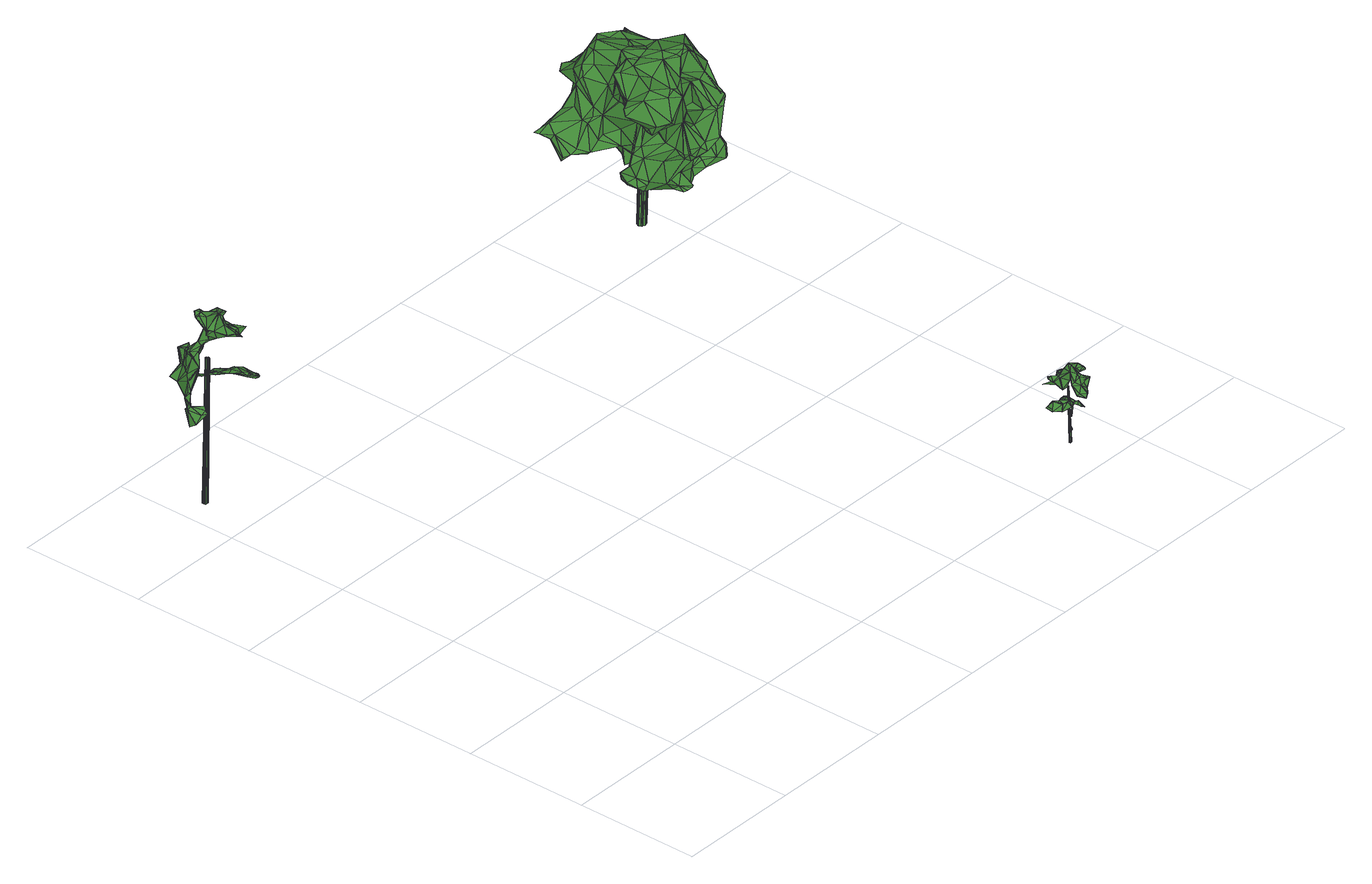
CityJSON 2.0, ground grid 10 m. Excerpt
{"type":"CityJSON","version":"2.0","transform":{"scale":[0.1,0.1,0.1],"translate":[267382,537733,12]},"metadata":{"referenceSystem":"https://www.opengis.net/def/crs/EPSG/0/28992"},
"CityObjects":{
"tree1":{"type":"SolitaryVegetationObject","attributes":{"gtid":199,"crown_width_m":4.49,"crown_median_z":24.77,"crown_r50_m":0.295,"crown_porosity":0.91,"trunk_H_m":11.96,"trunk_DBH_m":0.297,"trunk_radius_m":0.148,"trunk_base_height_m":12.81,"original_gtid":"220"},"geometry":[{"type":"MultiSurface","lod":"3","boundaries":[[[0,1,2]],[[3,4,5]],[[6,7,8]],[[9,10,11]],[[12,10,9]],[[13,14,15]],[[16,17,18]],[[16,19,20]],[[21,22,23]],[[23,24,21]],[[25,26,27]],[[25,28,26]],[[13,29,30]],[[21,31,32]],[[33,34,35]],[[27,36,37]],[[38,39,40]],[[41,42,43]],[[44,45,46]],[[20,47,17]],[[48,49,50]],[[48,50,51]],[[16,52,53]],[[54,25,36]],[[16,55,52]],[[4,3,56]],[[57,58,59]],[[60,38,40]],[[34,61,62]],[[9,63,12]],[[64,63,9]],[[65,54,66]],[[67,9,11]],[[37,36,58]],[[7,68,8]],[[20,17,16]],[[27,37,25]],[[69,60,40]],[[14,13,30]],[[70,71,72]],[[73,74,6]],[[60,75,76]],[[60,76,39]],[[38,60,39]],[[69,75,60]],[[4,56,77]],[[77,56,78]],[[48,19,16]],[[79,26,28]],[[28,80,79]],[[81,82,83]],[[84,85,22]],[[5,86,87]],[[88,89,55]],[[52,55,89]],[[20,19,48]],[[90,91,92]],[[93,91,90]],[[83,82,94]],[[79,74,73]],[[79,73,95]],[[12,96,97]],[[98,99,100]],[[101,91,102]],[[103,104,105]],[[106,107,76]],[[40,39,108]],[[74,79,109]],[[84,41,110]],[[57,37,58]],[[44,89,70]],[[88,70,89]],[[67,64,9]],[[2,111,112]],[[113,114,115]],[[107,67,11]],[[107,11,108]],[[112,1,116]],[[2,67,111]],[[111,67,107]],[[80,109,79]],[[103,117,118]],[[119,74,109]],[[0,50,120]],[[71,55,18]],[[71,18,17]],[[121,122,123]],[[5,86,3]],[[124,81,95]],[[124,95,73]],[[83,86,5]],[[125,126,127]],[[13,128,29]],[[118,29,128]],[[114,92,101]],[[114,101,115]],[[67,2,64]],[[66,129,122]],[[119,130,131]],[[4,77,5]],[[132,133,134]],[[120,50,51]],[[120,51,96]],[[135,72,136]],[[89,137,52]],[[55,16,18]],[[24,138,20]],[[3,86,139]],[[29,3,139]],[[140,62,136]],[[125,47,126]],[[136,72,140]],[[88,71,70]],[[88,55,71]],[[54,36,141]],[[31,21,84]],[[24,84,21]],[[135,45,44]],[[30,139,83]],[[30,29,139]],[[100,99,142]],[[103,141,104]],[[132,134,143]],[[2,142,0]],[[129,66,103]],[[92,114,90]],[[2,1,120]],[[144,62,140]],[[83,124,14]],[[56,105,78]],[[73,6,145]],[[83,139,86]],[[111,107,146]],[[111,146,112]],[[123,145,121]],[[86,147,148]],[[87,149,32]],[[58,32,149]],[[134,22,85]],[[129,103,128]],[[5,147,86]],[[68,7,119]],[[73,145,123]],[[109,121,119]],[[34,150,61]],[[76,11,106]],[[144,151,35]],[[140,151,144]],[[73,123,124]],[[109,130,66]],[[108,39,152]],[[35,137,33]],[[89,44,137]],[[53,48,16]],[[153,46,45]],[[128,15,129]],[[51,154,63]],[[51,63,96]],[[128,13,15]],[[41,24,42]],[[125,113,115]],[[69,40,10]],[[69,10,97]],[[12,97,10]],[[131,54,130]],[[80,130,109]],[[49,142,116]],[[132,23,133]],[[80,54,130]],[[80,28,54]],[[96,12,63]],[[148,147,59]],[[148,59,58]],[[109,119,130]],[[96,63,97]],[[134,133,22]],[[22,133,23]],[[14,129,15]],[[69,155,106]],[[72,71,137]],[[94,124,83]],[[156,36,26]],[[125,127,113]],[[127,114,113]],[[70,72,44]],[[71,125,115]],[[17,125,71]],[[47,125,17]],[[120,96,63]],[[120,63,64]],[[83,14,30]],[[95,157,79]],[[31,157,95]],[[58,84,22]],[[86,104,87]],[[66,122,109]],[[24,20,42]],[[26,36,27]],[[68,121,8]],[[119,121,68]],[[84,110,85]],[[95,158,87]],[[58,36,156]],[[103,66,141]],[[54,141,66]],[[97,63,155]],[[124,123,122]],[[106,11,69]],[[75,69,11]],[[49,50,0]],[[49,0,142]],[[37,57,25]],[[49,159,102]],[[100,112,98]],[[36,25,37]],[[120,1,0]],[[142,2,112]],[[142,112,100]],[[53,159,48]],[[49,48,159]],[[103,118,128]],[[160,138,23]],[[23,138,24]],[[28,25,54]],[[20,138,160]],[[42,48,161]],[[20,48,42]],[[72,137,151]],[[44,72,135]],[[71,53,137]],[[52,137,53]],[[84,24,41]],[[150,61,46]],[[158,95,81]],[[21,32,22]],[[5,158,83]],[[5,87,158]],[[81,83,158]],[[98,142,99]],[[97,155,69]],[[116,142,98]],[[112,116,98]],[[95,32,31]],[[95,87,32]],[[124,94,81]],[[151,137,35]],[[108,152,107]],[[103,105,117]],[[151,140,72]],[[159,115,102]],[[112,106,1]],[[79,157,26]],[[156,26,157]],[[121,109,122]],[[34,144,35]],[[34,62,144]],[[14,122,129]],[[14,124,122]],[[22,32,58]],[[77,147,5]],[[132,127,126]],[[104,58,105]],[[59,77,78]],[[51,50,116]],[[49,116,50]],[[76,107,152]],[[76,152,39]],[[7,6,119]],[[74,119,6]],[[3,105,56]],[[117,105,3]],[[136,62,162]],[[62,153,162]],[[57,105,58]],[[149,141,58]],[[132,160,23]],[[47,20,160]],[[71,163,53]],[[53,163,159]],[[71,115,163]],[[159,163,115]],[[136,162,135]],[[161,48,159]],[[161,159,102]],[[76,75,11]],[[64,2,120]],[[132,126,160]],[[143,127,132]],[[45,162,153]],[[135,162,45]],[[42,161,164]],[[165,164,161]],[[42,164,43]],[[84,157,31]],[[156,157,84]],[[29,117,3]],[[118,117,29]],[[147,77,59]],[[33,150,34]],[[46,153,61]],[[153,62,61]],[[137,61,33]],[[33,61,150]],[[137,44,61]],[[46,61,44]],[[86,148,104]],[[58,104,148]],[[82,81,94]],[[78,105,59]],[[57,59,105]],[[47,160,126]],[[115,101,102]],[[104,149,87]],[[149,104,141]],[[143,166,127]],[[127,166,114]],[[84,58,156]],[[165,102,164]],[[165,161,102]],[[85,110,164]],[[43,164,41]],[[41,164,110]],[[167,164,102]],[[85,164,167]],[[93,85,167]],[[116,1,51]],[[91,167,102]],[[90,166,167]],[[167,143,85]],[[154,1,106]],[[114,166,90]],[[106,146,107]],[[112,146,106]],[[85,143,134]],[[166,143,167]],[[167,93,90]],[[91,93,167]],[[10,40,75]],[[10,75,11]],[[154,51,1]],[[121,145,8]],[[6,8,145]],[[11,75,108]],[[106,155,154]],[[154,155,63]],[[65,66,130]],[[65,130,54]],[[101,92,91]],[[36,58,141]],[[25,57,58]],[[25,58,37]],[[108,75,40]],[[168,169,170]],[[168,170,171]],[[171,170,172]],[[171,172,173]],[[170,169,174]],[[170,174,172]],[[172,174,175]],[[172,175,173]],[[174,169,176]],[[174,176,175]],[[175,176,177]],[[175,177,173]],[[177,176,178]],[[177,178,173]],[[176,169,179]],[[176,179,178]],[[179,169,180]],[[179,180,178]],[[178,180,181]],[[178,181,173]],[[180,169,182]],[[180,182,181]],[[181,182,183]],[[181,183,173]],[[182,169,184]],[[182,184,183]],[[184,169,185]],[[184,185,183]],[[183,185,186]],[[183,186,173]],[[185,169,187]],[[185,187,186]],[[186,187,188]],[[186,188,173]],[[187,169,189]],[[187,189,188]],[[188,189,190]],[[188,190,173]],[[189,169,191]],[[189,191,190]],[[191,169,168]],[[191,168,190]],[[190,168,171]],[[190,171,173]]]}]},
"tree2":{"type":"SolitaryVegetationObject","attributes":{"gtid":484,"crown_width_m":3.08,"crown_median_z":18.21,"crown_r50_m":0.209,"crown_porosity":0.923,"trunk_H_m":4.67,"trunk_DBH_m":0.102,"trunk_radius_m":0.0508,"trunk_base_height_m":13.54,"original_gtid":"548"},"geometry":[{"type":"MultiSurface","lod":"3","boundaries":[[[192,193,194]],[[195,196,197]],[[198,199,200]],[[201,202,203]],[[197,204,195]],[[205,206,207]],[[197,196,208]],[[209,210,211]],[[212,213,214]],[[215,216,217]],[[218,219,220]],[[221,222,223]],[[223,193,224]],[[225,226,215]],[[227,228,229]],[[230,231,232]],[[233,234,235]],[[192,231,224]],[[236,237,194]],[[238,237,236]],[[239,240,241]],[[227,229,212]],[[227,212,214]],[[227,214,242]],[[243,244,245]],[[246,213,247]],[[248,249,250]],[[248,250,251]],[[240,252,232]],[[240,239,252]],[[221,253,235]],[[254,237,255]],[[211,256,209]],[[192,257,258]],[[259,258,257]],[[208,241,240]],[[236,194,221]],[[236,221,260]],[[228,212,229]],[[260,238,236]],[[261,215,262]],[[255,238,260]],[[233,235,254]],[[203,205,225]],[[263,246,264]],[[232,252,253]],[[265,266,267]],[[268,269,270]],[[220,219,271]],[[259,243,216]],[[228,213,212]],[[267,272,265]],[[237,273,194]],[[274,267,266]],[[241,275,202]],[[241,208,275]],[[276,277,250]],[[268,277,269]],[[250,277,268]],[[262,275,278]],[[196,278,275]],[[250,279,280]],[[249,280,279]],[[201,206,205]],[[242,244,252]],[[220,248,219]],[[233,254,255]],[[269,251,270]],[[281,251,269]],[[262,215,282]],[[254,273,237]],[[227,244,213]],[[238,255,237]],[[221,194,222]],[[220,283,284]],[[285,286,287]],[[286,266,265]],[[193,222,194]],[[235,253,252]],[[227,213,228]],[[246,217,216]],[[286,256,274]],[[288,274,256]],[[288,256,286]],[[211,286,256]],[[249,248,220]],[[289,290,291]],[[272,267,274]],[[292,241,202]],[[278,231,258]],[[283,276,250]],[[281,272,251]],[[242,214,244]],[[203,247,293]],[[203,293,292]],[[197,208,275]],[[203,294,247]],[[295,285,290]],[[274,251,272]],[[211,287,286]],[[256,272,209]],[[290,296,295]],[[224,193,192]],[[278,196,195]],[[296,219,295]],[[273,257,192]],[[296,297,287]],[[290,289,297]],[[193,223,222]],[[254,235,273]],[[246,264,217]],[[253,230,232]],[[192,194,273]],[[298,219,248]],[[299,215,217]],[[293,242,292]],[[250,268,279]],[[206,203,215]],[[282,215,203]],[[239,241,292]],[[291,297,289]],[[252,259,257]],[[285,287,291]],[[243,259,252]],[[244,243,252]],[[300,299,217]],[[252,257,235]],[[271,301,209]],[[213,244,293]],[[235,257,273]],[[296,210,219]],[[286,274,266]],[[240,275,208]],[[290,285,291]],[[221,234,260]],[[256,265,272]],[[286,265,256]],[[225,215,203]],[[205,207,225]],[[206,215,207]],[[262,203,202]],[[220,284,249]],[[213,293,247]],[[278,232,231]],[[252,292,242]],[[249,284,280]],[[284,250,280]],[[279,277,249]],[[209,281,271]],[[269,271,281]],[[245,213,246]],[[197,275,278]],[[240,278,275]],[[244,213,245]],[[214,213,244]],[[227,242,244]],[[293,244,242]],[[282,203,262]],[[272,281,209]],[[209,301,210]],[[276,271,269]],[[276,283,271]],[[262,259,261]],[[258,259,262]],[[262,278,258]],[[219,210,301]],[[219,301,271]],[[232,278,240]],[[195,204,278]],[[204,197,278]],[[277,270,251]],[[285,219,298]],[[275,262,202]],[[271,283,220]],[[295,219,285]],[[296,287,210]],[[201,203,206]],[[211,210,287]],[[284,283,250]],[[251,250,277]],[[249,277,250]],[[274,288,251]],[[223,230,221]],[[253,221,230]],[[285,288,286]],[[298,288,285]],[[258,231,192]],[[300,217,246]],[[230,223,231]],[[224,231,223]],[[252,239,292]],[[292,201,203]],[[292,202,201]],[[298,248,251]],[[205,203,201]],[[221,235,234]],[[259,216,261]],[[243,245,216]],[[298,251,288]],[[255,234,233]],[[255,260,234]],[[246,216,245]],[[300,215,226]],[[287,297,291]],[[296,290,297]],[[226,225,207]],[[226,207,300]],[[208,196,275]],[[215,299,207]],[[215,261,216]],[[302,279,303]],[[303,279,268]],[[302,277,279]],[[203,215,294]],[[247,215,246]],[[294,215,247]],[[302,270,277]],[[302,303,270]],[[246,215,300]],[[303,268,270]],[[300,207,299]],[[276,269,277]],[[304,305,306]],[[305,307,306]],[[307,305,308]],[[307,308,306]],[[306,308,309]],[[308,305,310]],[[308,310,309]],[[309,310,304]],[[309,304,306]],[[310,305,304]]]}]},
"tree3":{"type":"SolitaryVegetationObject","attributes":{"gtid":201,"crown_width_m":11.77,"crown_median_z":22.14,"crown_r50_m":0.473,"crown_porosity":0.899,"trunk_H_m":8.33,"trunk_DBH_m":0.664,"trunk_radius_m":0.332,"trunk_base_height_m":13.81,"original_gtid":"222"},"geometry":[{"type":"MultiSurface","lod":"3","boundaries":[[[311,312,313]],[[314,315,316]],[[317,318,319]],[[320,321,322]],[[323,324,325]],[[326,327,328]],[[329,330,331]],[[332,333,334]],[[335,336,337]],[[338,326,339]],[[340,316,341]],[[342,343,344]],[[345,346,347]],[[348,349,321]],[[350,351,352]],[[353,354,355]],[[356,357,358]],[[359,360,350]],[[351,350,360]],[[361,362,363]],[[364,365,366]],[[367,368,369]],[[367,369,370]],[[371,372,373]],[[317,319,374]],[[375,376,377]],[[378,379,380]],[[321,381,322]],[[325,382,323]],[[383,384,330]],[[333,385,386]],[[332,385,333]],[[387,316,340]],[[381,321,349]],[[348,321,388]],[[389,390,391]],[[392,393,394]],[[395,330,396]],[[329,396,330]],[[315,314,353]],[[336,332,397]],[[330,398,331]],[[329,331,398]],[[399,400,401]],[[402,403,404]],[[381,405,322]],[[406,407,408]],[[409,357,410]],[[411,412,413]],[[414,415,416]],[[387,353,314]],[[328,417,326]],[[418,419,420]],[[421,422,343]],[[423,343,422]],[[423,422,421]],[[424,425,426]],[[340,427,385]],[[428,429,430]],[[431,432,433]],[[314,316,387]],[[341,427,340]],[[346,434,435]],[[347,346,435]],[[436,437,438]],[[439,440,441]],[[442,356,443]],[[444,445,446]],[[447,448,408]],[[406,449,407]],[[450,451,448]],[[452,453,454]],[[455,456,457]],[[345,455,457]],[[458,459,460]],[[461,398,462]],[[463,425,464]],[[405,465,322]],[[466,467,468]],[[469,470,471]],[[467,445,472]],[[312,353,355]],[[473,474,475]],[[457,346,345]],[[476,477,451]],[[332,336,478]],[[447,326,448]],[[479,340,332]],[[385,332,340]],[[315,341,316]],[[480,413,481]],[[371,373,482]],[[483,484,485]],[[318,317,486]],[[318,486,487]],[[488,384,489]],[[490,491,492]],[[493,494,495]],[[465,355,354]],[[387,340,479]],[[341,496,427]],[[497,498,499]],[[387,500,421]],[[501,498,497]],[[317,502,486]],[[465,405,355]],[[405,312,355]],[[503,504,505]],[[506,507,508]],[[385,427,386]],[[386,427,496]],[[344,423,509]],[[510,511,512]],[[344,509,513]],[[514,472,515]],[[516,517,349]],[[338,339,518]],[[487,486,519]],[[416,498,414]],[[520,383,521]],[[395,521,383]],[[464,425,522]],[[523,419,418]],[[524,525,461]],[[526,527,411]],[[435,481,528]],[[529,530,474]],[[531,390,389]],[[360,514,443]],[[532,533,401]],[[534,535,536]],[[537,336,538]],[[337,336,537]],[[539,540,541]],[[505,542,429]],[[429,542,430]],[[401,400,543]],[[329,544,396]],[[402,404,545]],[[418,409,523]],[[543,510,546]],[[324,323,547]],[[548,351,420]],[[338,448,326]],[[549,407,449]],[[471,493,550]],[[551,552,367]],[[368,367,552]],[[433,553,431]],[[431,553,432]],[[388,554,348]],[[337,537,555]],[[504,556,557]],[[558,557,556]],[[497,499,559]],[[413,480,560]],[[505,561,503]],[[496,456,455]],[[534,536,393]],[[472,468,467]],[[562,441,563]],[[377,379,564]],[[436,565,437]],[[566,565,436]],[[567,568,569]],[[315,311,341]],[[442,553,433]],[[473,542,570]],[[571,366,365]],[[410,523,409]],[[572,335,337]],[[572,573,335]],[[382,574,323]],[[358,357,418]],[[418,357,409]],[[451,450,476]],[[315,312,311]],[[486,502,519]],[[575,460,576]],[[498,501,414]],[[575,577,545]],[[357,578,579]],[[363,362,516]],[[347,580,496]],[[581,580,347]],[[569,582,583]],[[423,583,582]],[[584,585,450]],[[586,587,588]],[[312,315,353]],[[589,481,435]],[[444,590,372]],[[444,372,591]],[[569,568,582]],[[592,593,518]],[[594,368,552]],[[515,443,514]],[[442,443,515]],[[595,570,542]],[[595,542,505]],[[378,596,564]],[[544,525,521]],[[483,485,519]],[[528,337,435]],[[597,598,596]],[[579,452,410]],[[551,599,319]],[[478,600,601]],[[334,397,332]],[[602,397,334]],[[311,313,456]],[[603,456,313]],[[455,345,347]],[[330,395,383]],[[604,605,446]],[[604,446,466]],[[560,452,606]],[[579,606,452]],[[607,570,504]],[[455,347,496]],[[417,328,608]],[[608,522,425]],[[609,610,611]],[[547,522,608]],[[549,449,406]],[[495,469,557]],[[571,492,491]],[[514,359,612]],[[612,359,512]],[[476,450,585]],[[613,597,378]],[[375,548,454]],[[573,614,615]],[[512,511,612]],[[547,328,324]],[[608,328,547]],[[519,616,483]],[[430,617,428]],[[473,570,607]],[[618,320,354]],[[619,373,620]],[[619,495,373]],[[452,454,410]],[[548,352,351]],[[463,464,469]],[[463,469,471]],[[382,332,478]],[[332,382,479]],[[444,446,605]],[[601,600,621]],[[458,460,575]],[[566,559,499]],[[501,441,414]],[[622,623,576]],[[624,625,484]],[[626,627,628]],[[629,628,627]],[[547,539,522]],[[583,500,406]],[[583,406,408]],[[597,596,378]],[[622,463,623]],[[319,599,374]],[[502,374,599]],[[479,549,500]],[[406,500,549]],[[360,443,356]],[[347,435,581]],[[563,630,562]],[[631,382,325]],[[584,338,518]],[[605,620,590]],[[366,380,364]],[[346,365,364]],[[548,420,419]],[[329,398,461]],[[632,504,469]],[[633,504,632]],[[634,571,365]],[[623,575,576]],[[555,333,581]],[[555,581,435]],[[518,593,584]],[[591,372,598]],[[365,346,507]],[[457,507,346]],[[545,577,402]],[[420,358,418]],[[609,571,634]],[[492,571,609]],[[635,545,404]],[[351,358,420]],[[360,358,351]],[[612,636,514]],[[577,403,402]],[[637,507,506]],[[638,637,506]],[[577,575,623]],[[322,354,320]],[[465,354,322]],[[349,517,381]],[[491,552,551]],[[639,381,517]],[[621,640,641]],[[482,373,557]],[[369,587,370]],[[491,642,643]],[[543,643,642]],[[644,645,554]],[[341,311,496]],[[597,613,399]],[[594,552,490]],[[643,646,378]],[[543,378,646]],[[543,646,643]],[[374,502,317]],[[493,470,494]],[[471,470,493]],[[543,400,613]],[[464,632,469]],[[568,647,648]],[[491,649,571]],[[403,577,623]],[[426,650,438]],[[438,650,651]],[[523,410,454]],[[387,421,353]],[[549,479,407]],[[566,436,617]],[[569,652,653]],[[451,653,652]],[[471,623,463]],[[403,623,471]],[[528,572,337]],[[564,615,614]],[[547,323,574]],[[378,564,379]],[[514,636,472]],[[401,375,532]],[[377,532,375]],[[450,338,584]],[[448,338,450]],[[389,535,531]],[[515,472,445]],[[551,624,468]],[[410,357,579]],[[602,538,336]],[[635,404,403]],[[318,487,625]],[[318,625,319]],[[380,649,643]],[[423,582,509]],[[437,565,593]],[[557,373,495]],[[592,437,593]],[[654,437,592]],[[655,573,656]],[[468,636,551]],[[657,510,543]],[[484,483,658]],[[377,380,379]],[[311,456,496]],[[634,507,637]],[[380,643,378]],[[639,517,361]],[[393,659,394]],[[660,394,659]],[[661,439,559]],[[629,627,563]],[[630,563,627]],[[526,411,560]],[[619,662,493]],[[496,580,386]],[[581,386,580]],[[432,553,663]],[[477,653,451]],[[639,588,664]],[[664,405,639]],[[654,665,417]],[[342,344,513]],[[666,377,376]],[[645,667,668]],[[504,669,469]],[[560,606,670]],[[671,600,478]],[[624,658,468]],[[504,570,595]],[[598,372,371]],[[672,440,439]],[[524,461,673]],[[626,535,416]],[[495,494,469]],[[645,586,363]],[[554,645,363]],[[618,343,342]],[[597,674,663]],[[426,540,650]],[[462,330,384]],[[462,384,488]],[[536,535,389]],[[531,626,675]],[[534,476,585]],[[436,438,651]],[[551,319,624]],[[676,633,622]],[[463,622,633]],[[674,597,399]],[[674,399,401]],[[671,677,678]],[[467,466,445]],[[591,515,445]],[[543,613,378]],[[619,620,604]],[[619,604,474]],[[445,444,591]],[[474,604,529]],[[575,550,458]],[[415,414,562]],[[439,441,501]],[[464,522,679]],[[563,440,629]],[[584,565,585]],[[660,529,466]],[[609,611,492]],[[639,405,381]],[[490,552,491]],[[664,594,490]],[[598,597,591]],[[663,591,597]],[[505,504,595]],[[493,495,619]],[[680,620,373]],[[453,560,480]],[[615,561,505]],[[454,419,523]],[[564,532,377]],[[590,444,605]],[[681,326,417]],[[620,605,604]],[[531,535,626]],[[682,683,684]],[[380,377,666]],[[380,666,364]],[[644,394,685]],[[671,678,686]],[[626,416,630]],[[375,687,548]],[[399,613,400]],[[566,617,661]],[[473,607,662]],[[688,609,634]],[[654,424,437]],[[540,689,690]],[[330,462,398]],[[557,489,482]],[[488,489,557]],[[482,489,520]],[[329,461,544]],[[505,656,615]],[[691,510,512]],[[361,517,362]],[[657,543,642]],[[588,639,361]],[[369,368,594]],[[369,594,664]],[[599,367,370]],[[551,367,599]],[[407,692,408]],[[428,693,651]],[[651,650,428]],[[664,490,611]],[[361,586,588]],[[361,363,586]],[[506,694,695]],[[527,614,572]],[[572,528,527]],[[504,557,669]],[[482,520,371]],[[321,513,388]],[[509,648,513]],[[513,648,554]],[[513,554,388]],[[554,696,644]],[[502,599,370]],[[413,528,481]],[[360,356,358]],[[491,643,649]],[[697,326,447]],[[473,662,474]],[[544,461,525]],[[560,670,526]],[[419,454,548]],[[432,578,433]],[[630,627,626]],[[574,656,690]],[[574,382,478]],[[506,603,694]],[[520,521,524]],[[698,530,390]],[[503,524,673]],[[392,394,696]],[[579,533,606]],[[534,477,476]],[[691,546,510]],[[661,617,699]],[[342,513,320]],[[321,320,513]],[[441,562,414]],[[411,413,560]],[[382,631,407]],[[382,407,479]],[[499,498,585]],[[700,671,478]],[[644,696,394]],[[701,641,640]],[[701,640,686]],[[469,669,557]],[[618,354,353]],[[352,548,687]],[[574,690,689]],[[428,617,693]],[[416,415,630]],[[562,630,415]],[[503,556,504]],[[673,556,503]],[[498,702,585]],[[666,376,364]],[[362,517,516]],[[466,446,445]],[[525,524,521]],[[681,417,665]],[[550,493,458]],[[700,703,641]],[[700,704,703]],[[313,705,603]],[[468,658,466]],[[453,375,454]],[[596,598,615]],[[596,615,564]],[[593,565,584]],[[631,325,706]],[[529,707,391]],[[479,500,387]],[[474,662,619]],[[708,534,393]],[[708,393,568]],[[477,534,708]],[[709,631,706]],[[567,708,568]],[[393,536,389]],[[363,710,554]],[[554,710,348]],[[569,708,567]],[[693,617,651]],[[436,651,617]],[[540,547,689]],[[648,696,554]],[[434,376,375]],[[456,508,457]],[[607,711,662]],[[364,376,346]],[[434,346,376]],[[499,585,565]],[[566,499,565]],[[564,614,481]],[[564,481,532]],[[601,574,478]],[[390,530,529]],[[453,480,375]],[[704,655,621]],[[501,497,559]],[[550,575,712]],[[335,700,336]],[[478,336,700]],[[635,712,545]],[[550,712,635]],[[692,697,713]],[[705,638,714]],[[709,697,631]],[[709,713,697]],[[618,342,320]],[[691,359,546]],[[543,546,359]],[[590,620,680]],[[686,621,600]],[[686,600,671]],[[392,647,393]],[[393,647,568]],[[336,397,602]],[[430,699,617]],[[407,631,692]],[[447,692,631]],[[408,692,447]],[[614,573,572]],[[686,640,621]],[[425,417,608]],[[493,459,458]],[[650,505,428]],[[505,429,428]],[[592,665,654]],[[542,715,430]],[[473,715,542]],[[681,665,339]],[[676,662,711]],[[452,560,453]],[[660,466,716]],[[660,716,529]],[[504,711,607]],[[506,508,603]],[[603,508,456]],[[396,544,395]],[[395,544,521]],[[520,384,383]],[[489,384,520]],[[667,682,684]],[[688,638,717]],[[356,578,357]],[[492,611,490]],[[718,578,432]],[[432,663,718]],[[698,675,440]],[[698,440,672]],[[718,579,578]],[[433,578,442]],[[356,442,578]],[[634,365,507]],[[366,649,380]],[[649,366,571]],[[386,581,333]],[[660,683,682]],[[660,716,683]],[[684,683,716]],[[391,390,529]],[[682,394,660]],[[634,719,688]],[[557,558,488]],[[423,421,583]],[[500,583,421]],[[426,679,541]],[[540,426,541]],[[514,360,359]],[[539,541,679]],[[512,359,691]],[[539,679,522]],[[411,527,412]],[[371,520,503]],[[371,503,598]],[[503,520,524]],[[313,312,705]],[[556,673,558]],[[393,391,707]],[[393,707,659]],[[659,707,529]],[[408,448,652]],[[638,688,637]],[[661,559,566]],[[515,553,442]],[[591,553,515]],[[663,553,591]],[[391,393,389]],[[622,459,662]],[[460,459,622]],[[424,426,438]],[[319,625,624]],[[424,654,425]],[[654,417,425]],[[508,507,457]],[[551,510,657]],[[629,440,675]],[[401,687,375]],[[606,533,532]],[[585,535,534]],[[526,614,527]],[[527,413,412]],[[448,451,652]],[[717,664,688]],[[717,638,664]],[[405,664,638]],[[547,540,539]],[[551,657,642]],[[491,551,642]],[[664,611,610]],[[392,696,647]],[[325,324,706]],[[684,716,483]],[[370,667,684]],[[676,711,633]],[[349,710,516]],[[348,710,349]],[[511,636,612]],[[505,540,690]],[[650,540,505]],[[484,658,624]],[[606,481,670]],[[532,481,606]],[[716,466,658]],[[716,658,483]],[[711,504,633]],[[464,463,632]],[[720,641,704]],[[704,641,703]],[[648,582,568]],[[648,509,582]],[[585,702,535]],[[416,535,702]],[[498,416,702]],[[574,689,547]],[[474,715,475]],[[473,475,715]],[[720,704,621]],[[573,615,656]],[[477,708,653]],[[603,695,694]],[[690,656,505]],[[681,339,326]],[[529,604,466]],[[462,384,461]],[[671,700,641]],[[671,641,677]],[[588,587,664]],[[705,714,603]],[[720,621,641]],[[686,678,701]],[[405,705,312]],[[638,705,405]],[[648,647,696]],[[598,561,615]],[[503,561,598]],[[527,528,413]],[[573,655,335]],[[510,636,511]],[[551,636,510]],[[700,335,655]],[[621,655,601]],[[700,655,704]],[[601,656,574]],[[655,656,601]],[[472,636,468]],[[493,662,459]],[[583,652,569]],[[408,652,583]],[[679,426,425]],[[424,438,437]],[[324,328,721]],[[328,713,721]],[[709,721,713]],[[709,706,721]],[[706,324,721]],[[631,697,447]],[[635,403,471]],[[471,550,635]],[[676,622,662]],[[390,675,698]],[[390,531,675]],[[333,555,537]],[[628,675,626]],[[334,333,537]],[[687,350,352]],[[401,350,687]],[[543,350,401]],[[543,359,350]],[[501,559,439]],[[688,610,609]],[[664,610,688]],[[464,679,463]],[[679,425,463]],[[633,632,463]],[[569,653,708]],[[678,677,722]],[[678,722,701]],[[641,722,677]],[[701,722,641]],[[555,723,337]],[[337,723,435]],[[555,435,723]],[[373,372,680]],[[590,680,372]],[[518,339,665]],[[518,665,592]],[[460,622,576]],[[434,589,435]],[[375,589,434]],[[614,526,670]],[[667,685,682]],[[682,685,394]],[[664,587,369]],[[506,714,638]],[[695,714,506]],[[695,603,714]],[[334,538,602]],[[334,537,538]],[[628,629,675]],[[519,485,487]],[[692,327,697]],[[326,697,327]],[[545,712,575]],[[685,667,645]],[[685,645,644]],[[516,710,363]],[[718,533,579]],[[718,663,533]],[[674,533,663]],[[674,401,533]],[[659,529,660]],[[637,688,719]],[[637,719,634]],[[715,474,699]],[[715,699,430]],[[684,616,370]],[[483,616,684]],[[502,370,616]],[[502,616,519]],[[439,661,672]],[[698,672,661]],[[328,724,713]],[[327,724,328]],[[441,440,563]],[[645,587,586]],[[645,668,587]],[[667,587,668]],[[370,587,667]],[[469,494,470]],[[485,484,625]],[[485,625,487]],[[423,344,343]],[[421,343,353]],[[353,343,618]],[[699,474,530]],[[699,530,661]],[[661,530,698]],[[692,724,327]],[[713,724,692]],[[670,481,614]],[[375,481,589]],[[480,481,375]],[[488,558,384]],[[673,384,558]],[[461,384,673]],[[725,726,727]],[[725,727,728]],[[728,727,729]],[[728,729,730]],[[727,726,731]],[[727,731,729]],[[729,731,732]],[[729,732,730]],[[731,726,733]],[[731,733,732]],[[732,733,734]],[[732,734,730]],[[733,726,735]],[[733,735,734]],[[735,726,736]],[[735,736,734]],[[734,736,737]],[[734,737,730]],[[737,736,738]],[[737,738,730]],[[736,726,739]],[[736,739,738]],[[738,739,740]],[[738,740,730]],[[739,726,741]],[[739,741,740]],[[740,741,742]],[[740,742,730]],[[741,726,743]],[[741,743,742]],[[743,726,744]],[[743,744,742]],[[742,744,745]],[[742,745,730]],[[744,726,746]],[[744,746,745]],[[745,746,747]],[[745,747,730]],[[747,746,748]],[[747,748,730]],[[746,726,749]],[[746,749,748]],[[748,749,750]],[[748,750,730]],[[749,726,751]],[[749,751,750]],[[751,726,752]],[[751,752,750]],[[750,752,753]],[[750,753,730]],[[752,726,754]],[[752,754,753]],[[753,754,755]],[[753,755,730]],[[754,726,756]],[[754,756,755]],[[755,756,757]],[[755,757,730]],[[757,756,758]],[[757,758,730]],[[756,726,759]],[[756,759,758]],[[758,759,760]],[[758,760,730]],[[759,726,761]],[[759,761,760]],[[760,761,762]],[[760,762,730]],[[761,726,763]],[[761,763,762]],[[762,763,764]],[[762,764,730]],[[763,726,765]],[[763,765,764]],[[764,765,766]],[[764,766,730]],[[765,726,725]],[[765,725,766]],[[766,725,728]],[[766,728,730]]]}]}
},
"vertices":[
[30,441,114],[31,436,115],[37,433,116],[23,447,164],[22,451,164],[18,448,162],[26,417,155],[28,414,155],[26,416,156],[36,420,119],[37,417,117],[41,418,117],[31,419,121],[29,431,169],[26,433,167],[30,430,168],[6,442,108],[8,446,115],[5,443,108],[9,445,115],[13,440,126],[20,444,139],[21,448,140],[14,450,134],[17,444,136],[41,448,151],[38,439,145],[38,446,147],[41,435,147],[27,436,167],[26,434,167],[23,440,143],[23,440,144],[16,437,90],[16,437,89],[19,440,91],[35,444,147],[36,448,148],[46,414,112],[47,416,114],[46,413,114],[25,448,131],[18,446,129],[22,448,130],[8,446,91],[5,442,80],[4,435,85],[11,449,118],[18,445,116],[24,447,110],[26,440,115],[26,436,115],[5,442,100],[9,445,104],[40,434,151],[3,444,104],[25,450,164],[31,451,150],[30,449,149],[25,450,163],[44,415,112],[12,437,88],[20,446,84],[31,428,117],[36,430,117],[37,431,151],[32,432,156],[42,430,116],[28,416,155],[37,417,116],[7,448,100],[8,449,101],[11,449,90],[24,424,153],[27,422,154],[43,417,115],[45,418,114],[22,452,163],[26,450,163],[31,433,148],[37,429,151],[11,432,157],[12,433,158],[15,435,158],[25,446,137],[23,457,131],[21,447,162],[20,439,153],[4,444,102],[5,443,100],[21,466,128],[24,463,128],[25,463,116],[28,462,130],[15,432,159],[21,431,150],[25,429,120],[30,418,121],[39,443,109],[38,445,108],[39,443,111],[21,460,117],[21,457,118],[29,443,163],[24,443,160],[26,447,163],[37,430,113],[46,428,115],[44,418,116],[35,426,152],[26,448,132],[41,432,116],[39,438,112],[11,465,109],[19,462,117],[15,460,105],[30,440,114],[28,443,164],[31,439,167],[29,417,155],[29,436,116],[27,419,156],[29,431,157],[24,424,154],[18,431,157],[13,460,106],[13,452,118],[17,458,119],[31,437,167],[30,433,163],[38,426,152],[42,422,153],[16,454,131],[16,454,132],[21,456,132],[11,451,88],[16,452,86],[10,445,93],[14,446,131],[24,443,161],[18,447,87],[31,438,153],[34,444,113],[21,460,129],[24,444,83],[26,418,156],[41,432,115],[22,451,163],[25,446,162],[28,441,147],[15,434,89],[17,444,89],[45,418,115],[8,439,85],[32,429,116],[36,420,118],[32,442,146],[28,437,146],[18,438,154],[18,448,113],[14,447,131],[15,450,118],[14,450,86],[8,446,104],[22,452,129],[16,453,118],[21,465,128],[24,460,129],[24,442,8],[22,442,8],[24,443,8],[25,441,128],[25,442,128],[23,441,128],[24,444,8],[24,442,128],[23,444,8],[24,443,128],[23,443,128],[22,444,8],[21,444,8],[22,442,128],[21,443,8],[22,441,128],[21,442,8],[21,441,8],[22,440,128],[22,441,8],[23,440,128],[23,441,8],[24,440,128],[24,441,8],
[460,16,70],[461,13,73],[458,13,66],[468,23,72],[468,25,73],[468,25,74],[455,24,28],[455,24,29],[455,25,31],[459,37,71],[459,33,72],[459,36,70],[468,23,73],[458,40,69],[460,39,67],[460,42,65],[467,29,75],[460,33,49],[463,28,46],[462,33,48],[440,33,74],[444,34,72],[441,29,72],[455,35,62],[451,29,61],[453,36,61],[456,25,38],[461,28,45],[456,25,46],[452,13,71],[457,16,71],[457,12,75],[461,13,74],[458,39,69],[459,39,67],[444,34,74],[442,35,74],[441,34,74],[457,19,73],[459,19,74],[457,21,75],[446,12,66],[449,12,66],[449,19,70],[455,10,65],[452,12,63],[453,9,63],[459,31,78],[460,29,77],[460,31,78],[447,29,75],[452,32,69],[447,29,73],[451,32,70],[449,37,66],[450,36,69],[456,30,47],[449,27,45],[451,29,49],[456,34,45],[454,25,76],[451,18,72],[448,13,64],[451,8,63],[463,36,47],[454,21,71],[460,26,70],[455,26,68],[453,8,66],[454,28,62],[463,30,69],[446,43,62],[447,43,62],[464,39,45],[463,39,44],[461,39,45],[448,35,50],[452,33,50],[450,37,49],[456,27,51],[461,38,46],[453,15,65],[459,39,44],[463,28,73],[452,29,49],[451,33,49],[463,25,71],[444,32,45],[448,27,46],[458,33,48],[458,32,70],[454,27,50],[448,27,45],[466,30,43],[465,35,45],[466,30,44],[462,33,47],[472,27,37],[467,25,41],[471,29,37],[457,33,74],[451,33,70],[452,34,63],[464,26,43],[465,27,46],[468,25,41],[461,29,46],[454,38,61],[454,39,61],[461,28,46],[448,35,49],[445,39,45],[456,28,62],[458,28,15],[455,28,62],[457,28,15],[457,27,15],[455,27,62],[458,27,15],
[483,401,149],[479,398,148],[482,401,146],[486,407,160],[488,405,158],[494,408,160],[421,388,90],[420,396,90],[426,386,86],[445,397,155],[436,395,152],[453,387,149],[511,457,139],[507,471,143],[506,463,144],[477,476,142],[475,468,142],[493,470,125],[522,462,83],[516,465,81],[516,466,81],[516,425,154],[521,412,136],[521,426,134],[498,424,126],[514,430,132],[507,419,113],[464,480,134],[466,486,131],[500,412,160],[498,407,158],[452,413,157],[458,423,158],[448,426,156],[514,387,120],[508,383,117],[516,392,119],[425,402,141],[438,385,133],[490,397,68],[498,391,67],[498,394,72],[474,409,161],[461,392,151],[466,390,149],[505,409,66],[511,398,69],[508,396,68],[474,385,66],[490,395,62],[443,388,126],[439,389,125],[439,394,125],[498,380,96],[494,375,101],[495,378,98],[454,392,94],[457,380,103],[460,386,104],[442,400,99],[486,442,81],[473,439,71],[474,444,75],[427,384,91],[507,404,91],[499,387,99],[495,394,103],[471,402,98],[488,399,107],[483,383,97],[446,378,136],[503,442,148],[517,458,83],[506,459,84],[510,414,152],[520,408,137],[480,415,163],[428,406,144],[438,447,110],[431,439,93],[442,441,97],[452,429,129],[448,442,114],[459,420,112],[522,459,81],[523,460,82],[518,429,134],[515,466,83],[485,413,68],[488,402,67],[497,400,75],[463,486,68],[464,483,71],[463,486,67],[465,384,145],[477,443,156],[487,452,153],[468,464,157],[516,393,72],[514,396,72],[519,424,98],[520,424,99],[520,423,99],[423,477,101],[415,476,102],[423,469,109],[479,483,120],[515,386,70],[519,391,76],[514,386,69],[469,426,158],[467,426,157],[462,432,158],[476,481,119],[490,481,111],[489,469,117],[506,408,151],[472,449,117],[473,445,117],[457,440,109],[506,424,65],[506,424,66],[506,418,64],[501,391,103],[514,399,115],[470,470,123],[471,484,122],[474,471,121],[436,463,96],[423,454,89],[431,474,98],[496,415,64],[488,403,66],[474,425,73],[478,419,72],[474,424,75],[480,474,152],[466,470,150],[482,443,154],[451,471,139],[451,463,146],[516,403,87],[520,404,90],[518,401,87],[515,388,121],[500,398,136],[503,384,119],[455,469,71],[460,465,76],[459,471,76],[511,458,87],[512,463,84],[474,474,95],[475,474,95],[461,389,151],[458,409,81],[458,403,76],[448,398,71],[475,467,91],[462,469,78],[465,476,73],[464,395,71],[469,454,90],[454,439,91],[454,438,91],[447,463,135],[448,460,138],[499,435,146],[495,432,157],[518,414,94],[513,417,98],[495,449,82],[433,406,93],[431,402,90],[425,406,90],[418,395,93],[423,404,90],[502,459,84],[502,457,83],[459,373,105],[462,374,98],[463,370,102],[460,464,75],[463,461,82],[466,456,84],[505,398,140],[441,471,108],[441,473,110],[446,471,111],[478,427,160],[433,475,99],[426,393,94],[491,447,84],[478,460,94],[481,437,107],[497,392,115],[501,383,117],[500,387,119],[445,430,155],[465,387,70],[466,384,66],[469,383,66],[436,410,145],[470,391,69],[486,411,66],[438,389,125],[446,381,133],[461,490,130],[423,405,95],[506,442,84],[510,445,87],[496,473,109],[520,391,76],[504,450,90],[508,449,90],[516,419,96],[516,424,101],[509,419,109],[452,429,92],[437,442,93],[426,447,95],[506,408,92],[503,404,74],[451,453,115],[439,453,110],[443,447,113],[516,423,135],[521,429,132],[496,467,109],[489,457,116],[496,467,110],[475,434,94],[473,392,75],[512,450,90],[460,485,68],[474,382,68],[500,465,123],[506,388,73],[486,435,155],[456,469,68],[450,386,80],[459,377,100],[495,417,65],[441,411,133],[514,412,135],[495,454,85],[495,455,84],[499,457,85],[439,465,99],[522,414,91],[478,433,96],[422,474,100],[418,464,100],[493,416,101],[457,475,127],[450,466,113],[460,437,137],[451,435,131],[463,442,147],[473,456,92],[480,374,97],[507,426,107],[501,427,107],[505,452,133],[453,479,74],[460,473,77],[463,484,71],[506,412,66],[507,403,73],[514,410,136],[520,409,137],[456,434,150],[468,442,158],[454,486,129],[447,465,130],[454,403,125],[460,395,105],[455,389,129],[502,407,107],[465,436,69],[483,420,70],[473,493,123],[459,488,127],[458,377,104],[485,445,83],[471,420,90],[481,418,73],[483,434,83],[430,385,92],[488,443,149],[491,454,131],[521,430,132],[495,402,135],[461,435,88],[461,433,70],[509,408,91],[470,458,93],[491,479,112],[477,378,100],[461,380,104],[462,374,102],[466,385,66],[468,400,76],[511,421,101],[490,426,101],[435,406,94],[453,456,113],[461,408,153],[465,452,84],[468,441,72],[476,446,129],[461,469,78],[462,476,75],[435,398,90],[425,399,90],[419,461,104],[418,463,100],[418,453,89],[418,454,86],[416,472,102],[492,463,153],[475,472,95],[473,466,94],[483,379,101],[459,478,70],[462,390,68],[488,393,107],[475,389,126],[451,380,131],[462,436,140],[469,419,132],[462,386,97],[474,384,98],[452,413,124],[454,406,124],[464,395,96],[451,430,129],[449,427,138],[480,376,96],[483,455,119],[472,464,124],[462,462,153],[459,459,143],[478,488,117],[491,436,118],[493,441,115],[460,395,78],[439,402,92],[458,434,101],[451,417,99],[441,455,99],[462,458,85],[493,416,67],[466,385,123],[473,492,123],[497,384,98],[450,409,101],[463,403,109],[477,460,93],[515,418,96],[489,426,141],[426,454,91],[500,453,87],[490,412,67],[422,449,91],[471,465,94],[476,413,139],[472,427,157],[495,473,109],[472,441,72],[474,487,124],[448,413,100],[444,412,99],[441,409,99],[456,412,121],[477,438,151],[498,396,74],[471,389,121],[497,461,127],[492,442,115],[473,382,67],[483,465,151],[467,457,123],[497,402,117],[483,404,116],[450,424,130],[481,474,149],[433,443,89],[449,442,98],[493,426,128],[461,434,144],[445,465,113],[485,416,122],[478,430,117],[475,401,142],[505,467,145],[448,442,98],[461,448,130],[504,467,145],[438,392,129],[472,462,94],[457,476,70],[501,464,142],[475,398,124],[459,435,101],[444,412,98],[470,387,122],[505,411,67],[472,394,105],[464,422,123],[507,472,144],[460,415,142],[508,401,117],[493,457,133],[476,427,18],[472,428,18],[476,428,18],[477,426,101],[477,427,101],[474,426,101],[475,429,18],[477,428,101],[475,430,18],[476,429,101],[474,430,18],[473,431,18],[475,429,101],[474,430,101],[472,431,18],[473,429,101],[471,430,18],[472,429,101],[470,430,18],[470,429,18],[471,428,101],[469,428,18],[471,427,101],[471,426,101],[469,427,18],[471,425,101],[470,426,18],[470,425,18],[472,424,101],[471,425,18],[472,423,101],[472,424,18],[473,423,101],[474,423,101],[473,424,18],[475,423,101],[474,425,18],[476,423,101],[475,425,18],[476,424,101],[475,426,18],[477,425,101]
]}
